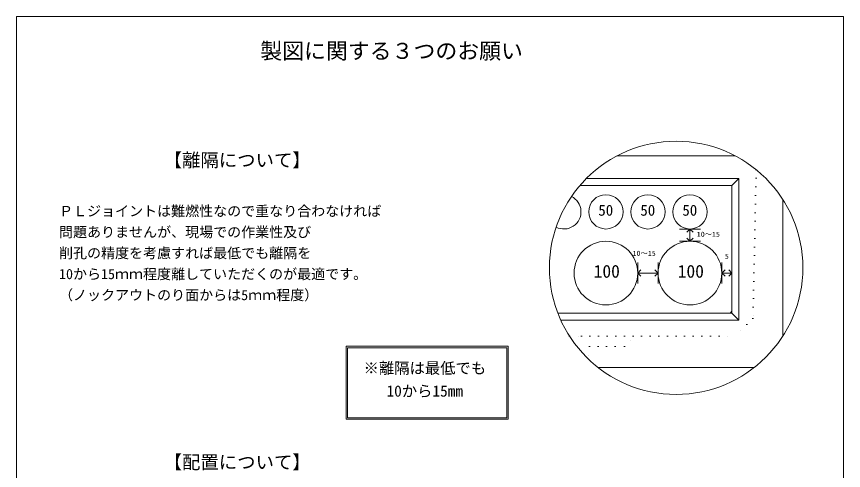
# Model space of a CAD drawing. Units: millimetres, scale not verified. Extents: x -4890 to 18490, y -2304 to 2304.
# Drawn here: x -4890 to -1830, y 622 to 2304 of the extents above; entities that cross this region are included whole.
import ezdxf
from ezdxf.enums import TextEntityAlignment as Align

# ---------------------------------------------------------------- set-up
doc = ezdxf.new("R2010")
doc.units = ezdxf.units.MM
doc.header["$LTSCALE"] = 10
doc.linetypes.add('USER5', pattern=[3.185, 0.01, -3.175])
for name, color, linetype, lineweight in [('0-2_waku', 7, 'Continuous', 18), ('0-3_gaikei', 7, 'Continuous', 18), ('0-4_kakure', 7, 'USER5', 18), ('0-5_sunpou', 7, 'Continuous', 5), ('0-7_hole', 7, 'Continuous', 18), ('0-8_uchigawa', 6, 'Continuous', 18), ('0-D_文字１', 7, 'Continuous', 18)]:
    doc.layers.add(name, color=color, linetype=linetype, lineweight=lineweight)
doc.styles.add('ＭＳ ゴシック', font='')
doc.styles.get('ＭＳ ゴシック').set_extended_font_data('MS Gothic')

# ---------------------------------------------------------------- blocks, each defined once
blk = doc.blocks.new('_Open90_46')
at = {"layer": '0-5_sunpou'}
blk.add_line((0, 0), (-1, 0), dxfattribs=at)
blk.add_lwpolyline([(-0.5, 0.5), (0, 0), (-0.5, -0.5)], dxfattribs=at)

msp = doc.modelspace()

# ---------------------------------------------------------------- linework, layer by layer
at = {"layer": '0-2_waku'}
for p, q in [((-4890, 2304.11), (-1830, 2304.11)), ((-4890, 2304.11), (-1830, 2304.11)), ((-4890, 2304.11), (-4890, -1970.89)), ((-1830, 2304.11), (-1830, -1970.89))]:
    msp.add_line(p, q, dxfattribs=at)
at = {"layer": '0-3_gaikei'}
for p, q in [((-2230.13, 1787.82), (-2668.26, 1787.82)), ((-2053.92, 1121.08), (-2053.92, 1625.45)), ((-2737.81, 1003.74), (-2160.59, 1003.74))]:
    msp.add_line(p, q, dxfattribs=at)
at = {"layer": '0-4_kakure'}
for p, q in [((-2844.03, 1120.38), (-2799.83, 1120.38)), ((-2799.83, 1120.38), (-2229.59, 1120.38)), ((-2799.83, 1120.38), (-2229.59, 1120.38)), ((-2770.09, 1081.5), (-2773.23, 1034.37)), ((-2770.09, 1081.5), (-2666.41, 1081.5))]:
    msp.add_line(p, q, dxfattribs=at)
for points in [[(-2152.93, 1736.68), (-2164.79, 1185.18), (-2229.59, 1120.38)], [(-2770.09, 1081.5), (-2640.49, 1081.5), (-2601.61, 1120.38)]]:
    msp.add_lwpolyline(points, dxfattribs=at)
at = {"layer": '0-5_sunpou', "color": 150, "lineweight": 18}
for p, q in [((-2436.95, 1516.96), (-2359.19, 1516.96)), ((-2436.95, 1471.6), (-2359.19, 1471.6)), ((-2591.17, 1392.54), (-2591.17, 1314.78)), ((-2516, 1392.54), (-2516, 1314.78)), ((-2280.02, 1392.54), (-2280.02, 1314.78)), ((-2242.55, 1392.54), (-2242.55, 1314.78)), ((-2591.17, 1353.66), (-2516, 1353.66)), ((-2280.02, 1353.66), (-2242.55, 1353.66)), ((-2242.55, 1212.01), (-2249.71, 1204.62))]:
    msp.add_line(p, q, dxfattribs=at)
msp.add_circle((-2449.2, 1373.27), 468.88, dxfattribs=at)
at = {"layer": '0-7_hole'}
for centre, radius in [((-2709.11, 1580.46), 63.5), ((-2553.59, 1580.46), 63.5), ((-2398.07, 1580.46), 63.5), ((-2709.11, 1353.66), 117.94), ((-2398.07, 1353.66), 117.94)]:
    msp.add_circle(centre, radius, dxfattribs=at)
msp.add_arc((-2864.63, 1580.46), 63.5, 243.19936, 63.78529, dxfattribs=at)
at = {"layer": '0-8_uchigawa'}
for p, q in [((-2781.97, 1703.58), (-2216.63, 1703.58)), ((-2216.63, 1178.7), (-2216.63, 1703.58)), ((-2805.83, 1677.66), (-2799.83, 1677.66)), ((-2242.55, 1204.62), (-2242.55, 1677.66)), ((-2886.7, 1204.62), (-2799.83, 1204.62)), ((-2799.83, 1204.62), (-2242.55, 1204.62)), ((-2216.63, 1178.7), (-2242.55, 1204.62)), ((-2875.8, 1178.7), (-2799.83, 1178.7)), ((-2799.83, 1178.7), (-2216.63, 1178.7)), ((-3670.47, 1082.37), (-3070.47, 1082.37)), ((-3670.47, 812.37), (-3670.47, 1082.37)), ((-3665.47, 1077.37), (-3075.47, 1077.37)), ((-3665.47, 817.37), (-3665.47, 1077.37)), ((-3075.47, 817.37), (-3075.47, 1077.37)), ((-3070.47, 812.37), (-3070.47, 1082.37)), ((-3670.47, 812.37), (-3070.47, 812.37)), ((-3665.47, 817.37), (-3075.47, 817.37))]:
    msp.add_line(p, q, dxfattribs=at)
msp.add_lwpolyline([(-2799.83, 1677.66), (-2242.55, 1677.66), (-2216.63, 1703.58)], dxfattribs=at)

# ---------------------------------------------------------------- block references
at = {"layer": '0-5_sunpou', "xscale": 23.328, "yscale": 23.328}
for p, rotation in [((-2398.07, 1516.96), 90), ((-2398.07, 1471.6), 270), ((-2591.17, 1353.66), 180), ((-2280.02, 1353.66), 180)]:
    msp.add_blockref('_Open90_46', p, dxfattribs=dict(at, rotation=rotation))
for p in [(-2516, 1353.66), (-2242.55, 1353.66)]:
    msp.add_blockref('_Open90_46', p, dxfattribs=at)

# ---------------------------------------------------------------- texts
at = {"layer": '0-D_文字１', "style": 'ＭＳ ゴシック'}
for s, height, p in [('製図に関する３つのお願い', 59.38, (-3988.06, 2129.31)), ('【離隔について】', 49.88, (-4345.66, 1732.22)), ('ＰＬジョイントは難燃性なので重なり合わなければ', 38.01, (-4732.78, 1553.1)), ('50', 40.38, (-2737.09, 1554.1)), ('50', 40.38, (-2581.57, 1554.1)), ('50', 40.38, (-2426.05, 1554.1)), ('問題ありませんが、現場での作業性及び', 38.01, (-4732.78, 1475.34)), ('10～15', 19, (-2373.01, 1482.28)), ('削孔の精度を考慮すれば最低でも離隔を', 38.01, (-4732.78, 1397.58)), ('10～15', 19, (-2610.54, 1411.78)), ('5', 19, (-2268.86, 1400.75)), ('100', 47.51, (-2754.39, 1322.33)), ('100', 47.51, (-2443.35, 1322.33)), ('10から15ｍｍ程度離していただくのが最適です。', 38.01, (-4732.78, 1319.82)), ('（ノックアウトのり面からは5ｍｍ程度）', 38.01, (-4732.78, 1242.06)), ('※離隔は最低でも', 41.57, (-3605.85, 968.57)), ('\u3000 10から15mm', 41.57, (-3605.85, 883.52)), ('【配置について】', 49.88, (-4345.66, 613.37))]:
    msp.add_text(s, height=height, dxfattribs=at).set_placement(p, align=Align.BOTTOM_LEFT)

doc.saveas('drawing.dxf')
